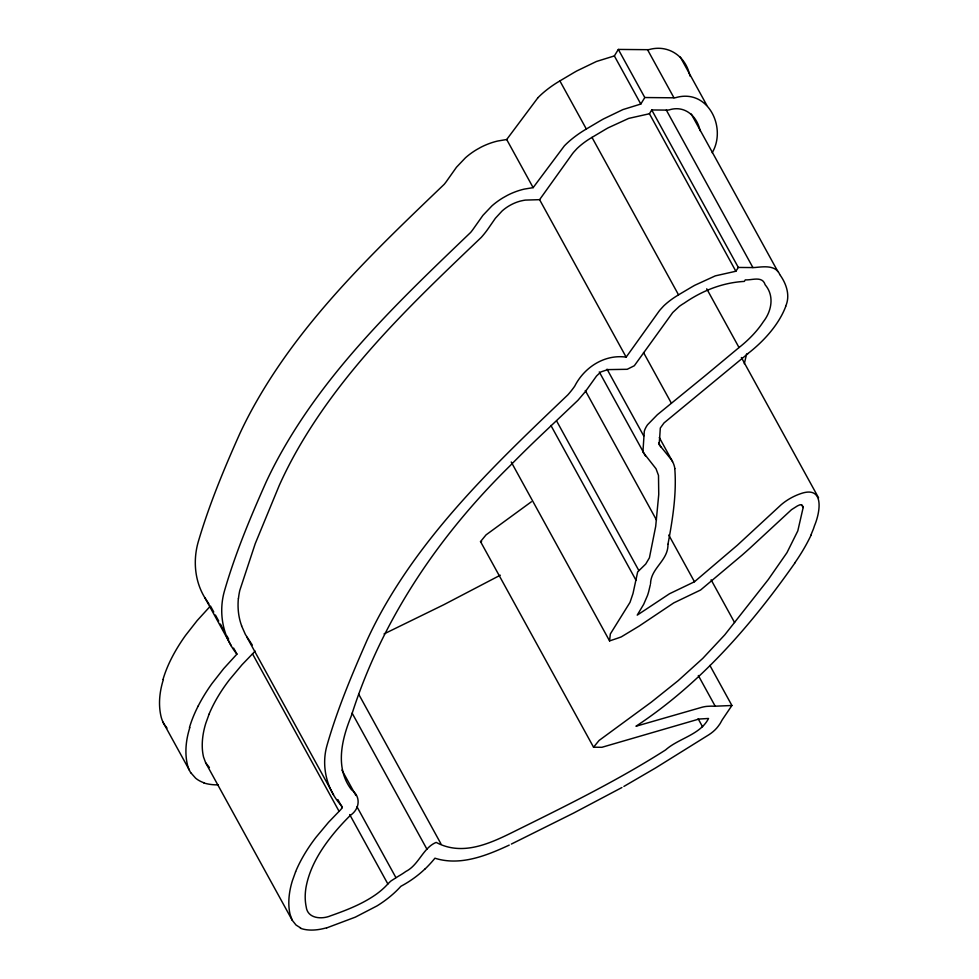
<?xml version="1.0" encoding="UTF-8"?>
<svg xmlns="http://www.w3.org/2000/svg" width="979" height="979" viewBox="0 0 979 979"><rect width="100%" height="100%" fill="white"/><g stroke="black" fill="none" stroke-linecap="round" stroke-linejoin="round"><path stroke-width="1.47" d="M613.968 639.434L609.574 640.902L610.321 633.988L630.011 602.354L633.009 593.494L637.672 571.883L645.724 564.039L649.407 557.859L655.697 526.372L658.745 494.505L658.5 475.427L656.028 468.757L642.909 452.029L644.304 431.274A26.617 14.954 -28.8 0 1 647.572 424.739L657.35 414.729L700.205 379.754A387.207 217.644 -28.8 0 0 706.495 374.602L739.023 347.545A83.142 46.735 -28.8 0 0 763.302 321.773C771.672 311.102 774.56 295.817 765.174 284.816C762.421 275.588 752.043 280.373 745.276 279.872L744.346 281.401C722.478 282.625 702.065 290.787 684.162 303.184A32.699 18.381 -28.8 0 0 679.316 306.378L672.72 312.534L634.319 365.742L627.209 369.291L607.726 369.621L600.886 371.934L596.566 375.96L585.381 391.588L577.928 400.313L545.939 430.65A855.23 480.713 -28.8 0 0 509.778 466.041C438.653 535.868 381.541 620.221 351.4 715.698C341.818 738.937 334.622 767.83 351.473 789.71C361.165 796.539 359.795 808.997 350.458 815.274A186.499 104.826 -28.8 0 0 335.993 830.816C322.201 847.165 309.951 865.901 306.035 887.255A129.424 72.74 -28.8 0 0 306.207 906.872C307.565 918.706 321.761 919.55 330.547 915.83C346.615 910.152 362.817 903.898 376.768 893.888A49.513 27.828 -28.8 0 0 385.261 886.693L387.868 883.988A24.659 13.853 -28.8 0 1 391.049 880.916L398.575 876.119A44.581 25.05 -28.8 0 0 405.869 871.445C418.89 864.946 423.063 847.679 436.193 842.405C465.49 858.02 496.047 840.337 522.762 827.267C571.283 803.257 619.866 779.088 665.561 749.951C678.606 738.276 700.193 734.899 708.551 718.476L699.03 719.039L601.889 747.295L593.555 747.21L480.53 541.607L486.049 534.877L531.389 501.762M593.555 747.21L599.075 740.467L651.353 702.114L678.092 680.723L702.738 658.426L724.741 634.881L768.221 579.629L786.957 552.682L797.812 530.875L803.159 507.55L802.609 505.972A12.96 7.281 -28.8 0 0 801.911 505.274L800.296 504.674A25.087 14.11 -28.8 0 0 797.371 505.947L791.509 509.68L749.902 548.179A483.663 271.856 -28.8 0 1 741.837 555.338L700.572 590.019L673.772 602.893L639.201 626.034L621.286 636.876A83.191 46.759 -28.8 0 1 616.892 638.455L614.702 639.189M659.626 438.482L660.311 428.031L664.019 422.928L748.127 353.517M659.601 438.751L659.161 443.511A74.502 41.877 -28.8 0 0 659.112 444.588L671.496 459.824A67.575 37.985 -28.8 0 1 674.849 468.586M668.033 543.896C672.659 519.164 676.722 493.844 674.788 468.611M667.972 544.287C668.339 560.575 650.839 568.053 650.545 583.68M746.647 353.847L744.309 363.711M650.325 584.72L648.747 591.377A116.305 65.373 -28.8 0 1 647.511 595.452L643.692 604.288L637.219 615.142L669.538 593.739L694.466 581.759L737.42 545.156L781.23 504.687A34.595 19.445 -28.8 0 1 800.259 493.808C824.673 484.972 820.463 511.638 814.455 525.809A110.957 62.375 -28.8 0 1 813.353 529.088L810.832 535.244M785.635 306.292C790.396 295.817 786.516 284.106 780.226 275.221M209.065 714.229L205.798 723.273A150.509 84.598 -28.8 0 0 202.372 749.204A134.258 75.456 -28.8 0 0 203.559 757.073L205.651 762.776L292.231 920.26L296.013 925.02L300.675 927.97M295.634 871.702L292.378 880.757A150.509 84.598 -28.8 0 0 288.952 906.689A134.258 75.456 -28.8 0 0 290.127 914.557L292.231 920.26M712.198 152.736C727.067 127.551 707.915 88.073 675.583 97.692A15.236 8.566 -28.8 0 1 673.968 97.814L644.794 97.533L640.804 104.043L622.913 109.587L603.333 119.022A134.723 75.726 -28.8 0 0 600.592 120.576L586.335 129.02A66.756 37.52 -28.8 0 0 568.995 141.453L568.701 141.735A55.069 30.961 -28.8 0 0 564.369 145.859L533.139 187.638L524.193 189.118A45.218 25.417 -28.8 0 0 511.246 193.487A42.562 23.924 -28.8 0 0 507.342 195.372L502.925 197.844A44.826 25.197 -28.8 0 0 491.96 205.859L482.928 215.356L472.869 229.575A55.583 31.242 -28.8 0 1 470.63 232.451C401.402 298.803 330.559 365.913 282.662 450.107A514.159 289.001 -28.8 0 0 266.166 481.974C250.318 517.512 235.254 553.563 224.448 590.998C218.268 612.475 222.698 636.705 236.918 654.119L223.653 668.657L212.015 683.501A190.22 106.919 -28.8 0 0 198.162 706.055M537.912 97.741A55.069 30.961 -28.8 0 1 542.256 93.617L542.55 93.348A66.756 37.52 -28.8 0 1 559.89 80.914L574.147 72.458A134.723 75.726 -28.8 0 1 576.888 70.904L596.468 61.469L614.359 55.925L618.336 49.427L647.523 49.684A15.236 8.566 -28.8 0 0 649.126 49.574C667.813 44.3 685.116 55.717 689.449 74.147M238.484 598.45A133.462 75.016 -28.8 0 1 239.794 590.398L255.238 543.651L279.272 485.4A513.388 288.56 -28.8 0 1 298.093 448.566C345 366.929 413.799 301.74 481.301 237.359A81.698 45.927 -28.8 0 0 488.154 228.694L495.374 218.268L502.092 210.987A26.237 14.746 -28.8 0 1 520.143 201.148L521.917 200.744A33.408 18.772 -28.8 0 1 525.405 200.095L539.588 199.667L572.385 153.838A71.81 40.359 -28.8 0 1 573.633 152.259L577.072 148.502A47.738 26.837 -28.8 0 1 591.989 137.403L605.634 129.265A126.487 71.1 -28.8 0 1 608.179 127.821L628.714 118.398L649.432 113.748L651.745 109.966L666.332 110.101A29.186 16.41 -28.8 0 0 668.963 109.966C684.431 104.924 696.938 115.767 700.071 130.66M591.965 137.354L678.533 294.838L692.202 286.737A126.487 71.1 -28.8 0 1 694.747 285.293L715.294 275.87L735.865 271.244L738.325 267.451L752.912 267.573A29.186 16.41 -28.8 0 0 755.543 267.451C763.963 266.655 775.845 264.942 779.859 274.658M295.597 871.714A169.918 95.501 -28.8 0 1 316.082 837.204L328.565 822.262L339.982 810.404A19.213 10.793 -28.8 0 0 340.888 809.425L341.842 808.262A2.876 1.615 -28.8 0 0 342.295 807.577A2.937 1.652 -28.8 0 0 342.161 807.075L341.757 806.219A18.944 10.647 -28.8 0 0 341.377 805.644C326.864 789.735 321.063 766.581 326.888 745.814C337.204 709.542 351.889 674.69 367.052 640.229A509.973 286.651 -28.8 0 1 384.674 606.05C431.568 524.401 500.379 459.224 567.881 394.831A81.698 45.927 -28.8 0 0 574.722 386.167C584.341 367.272 604.581 354.092 626.156 357.139L658.965 311.322A71.81 40.359 -28.8 0 1 660.213 309.743L663.652 305.974A47.738 26.837 -28.8 0 1 678.569 294.875M709.897 665.451L731.913 705.492L722.502 719.418A26.666 14.991 -28.8 0 0 721.499 721.119L720.556 722.82A23.129 12.996 -28.8 0 1 719.798 724.056L718.096 726.418A23.924 13.449 -28.8 0 1 708.906 734.739L655.685 767.891L623.892 786.431M794.96 562.888C751.04 625.434 700.303 683.88 635.971 726.247L702.212 707.193A24.634 13.841 -28.8 0 1 706.948 706.361L710.999 706.153A32.013 17.989 -28.8 0 1 712.137 706.165L713.397 706.202A27.241 15.309 -28.8 0 0 715.184 706.202L731.913 705.492M231.411 646.042L204.966 597.924C194.356 580.755 192.79 559.119 198.774 540.078C209.604 503.659 224.228 468.5 239.72 433.856A514.159 289.001 -28.8 0 1 256.204 401.99C304.114 317.796 374.945 250.685 444.185 184.333A55.583 31.242 -28.8 0 0 446.412 181.47L456.471 167.238L465.502 157.741A44.826 25.197 -28.8 0 1 476.467 149.726L480.885 147.254A42.562 23.924 -28.8 0 1 484.789 145.381A45.218 25.417 -28.8 0 1 497.736 141.013L506.694 139.52L537.912 97.753M255.042 651.047L254.307 651.941A19.213 10.793 -28.8 0 1 253.402 652.932L241.997 664.778L229.478 679.72A169.918 95.501 -28.8 0 0 209.029 714.229M252.509 653.837L339.077 811.31M621.91 787.532L573.535 813.108L511.356 844.069M500.281 575.199L443.732 604.753L384.062 633.915M509.239 845.097C486.416 855.695 460.142 866.244 434.933 858.204A89.138 50.1 -28.8 0 1 425.229 868.814M326.741 927.884L355.34 917.139L377.013 905.905A69.24 38.915 -28.8 0 0 400.154 887.084A7.073 3.977 -28.8 0 1 400.692 886.484L400.9 886.289A65.103 36.59 -28.8 0 0 425.155 868.789M735.865 271.244L649.432 113.748M480.53 541.607L481.631 541.644M203.901 782.759L202.592 782.27A61.604 34.62 -28.8 0 1 195.616 778.17L190.783 772.712M209.433 767.536L205.651 762.776M166.993 728.033L164.337 724.595A89.933 50.553 -28.8 0 1 161.29 717.509A158.5 89.089 -28.8 0 1 163.395 679.438M252.301 645.063L245.411 634.514L241.58 625.862M208.992 604.043L204.966 597.924M818.579 497.846L741.384 357.519M680.307 57.051L706.752 105.169M691.284 114.053L777.852 271.538M647.523 49.684L673.968 97.802M666.332 110.101L752.912 267.573M618.336 49.427L644.794 97.533M651.745 109.966L738.325 267.451M614.359 55.925L640.804 104.043M706.728 288.805L739.023 347.545M801.691 504.883L803.159 507.55M559.878 80.902L586.335 129.02M643.521 352.526L671.41 403.25M506.694 139.52L533.139 187.638M539.588 199.667L626.156 357.139M659.308 437.527L672.512 461.55M658.622 442.887L660.813 446.889M607.041 369.181L643.729 435.936M599.27 371.922L645.504 456.018M711.097 579.813L734.58 622.534M668.779 535.048L694.466 581.759M585.283 390.511L656.481 520.008M698.321 675.498L715.196 706.202M556.635 421.007L638.834 570.537M550.908 425.449L636.044 580.314M698.137 718.733L702.543 726.748M511.222 462.002L609.574 640.902M358.718 694.246L440.917 843.763M352.134 713.14L427.003 849.319M341.94 770.106L355.879 795.474M357.005 806.818L395.895 877.576M349.699 814.565L387.868 883.988M337.865 799.574L342.258 807.577M246.953 637.256L333.521 794.728M213.765 612.01L210.461 606.001L197.195 620.539L185.569 635.383A190.22 106.919 -28.8 0 0 171.704 657.949A178.202 100.164 -28.8 0 0 162.991 679.512M215.417 615.02L218.721 621.041M220.385 624.039L221.487 626.046M222.037 627.049L223.689 630.06M226.993 636.069L228.645 639.079M233.602 648.098L236.918 654.119M162.955 722.086L189.4 770.192M689.754 75.126L690.036 76.105M189.436 727.63A178.202 100.164 -28.8 0 1 198.174 706.055M189.84 727.544A158.5 89.089 -28.8 0 0 187.65 765.676A89.933 50.553 -28.8 0 0 190.721 772.749M218.317 784.877A61.016 34.302 -28.8 0 1 203.754 782.919M241.654 625.838A166.895 93.813 -28.8 0 1 238.362 598.487M326.766 927.737A43.749 24.585 -28.8 0 1 300.394 928.239M811.028 535.232A215.821 121.31 -28.8 0 1 794.826 562.876M785.782 306.28A99.197 55.754 -28.8 0 1 748.054 353.468"/></g></svg>
